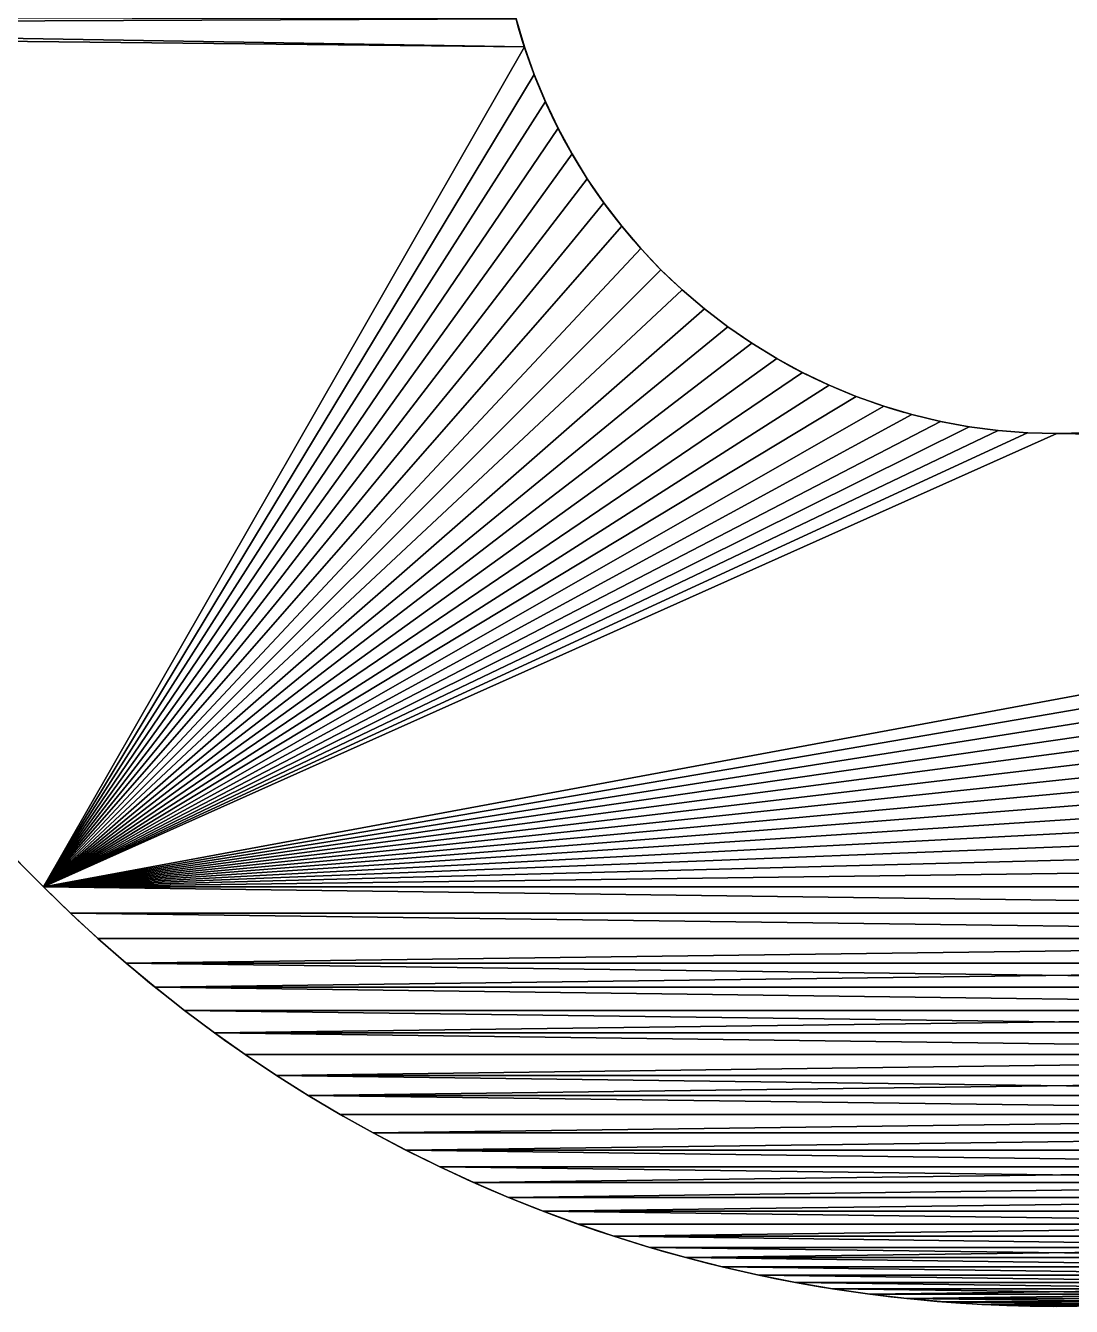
# Model space of a CAD drawing. Header units: millimetres. Extents: x 2854 to 3045, y 1707 to 1839.
# Drawn here: x 2958.469 to 2960.804, y 1801.196 to 1804.058 of the extents above; entities that cross this region are included whole.
import ezdxf

# ---------------------------------------------------------------- set-up
doc = ezdxf.new("R2010")
doc.units = ezdxf.units.MM

# ---------------------------------------------------------------- blocks, each defined once
blk = doc.blocks.new('Espaciador')
for p, q in [((4.2309, 10.5306), (4.2309, 10.5306, 10)), ((6.1809, 10.5306), (6.1809, 10.5306, 10)), ((4.2292, 10.4651), (4.2292, 10.4651, 10)), ((6.1798, 10.4468), (6.1798, 10.4468, 10)), ((6.1765, 10.3631), (6.1765, 10.3631, 10)), ((4.2155, 10.335), (4.2155, 10.335, 10)), ((6.171, 10.2795), (6.171, 10.2795, 10)), ((4.2036, 10.2707), (4.2036, 10.2707, 10)), ((4.1883, 10.207), (4.1883, 10.207, 10)), ((6.1634, 10.1961), (6.1634, 10.1961, 10)), ((4.1697, 10.1443), (4.1697, 10.1443, 10)), ((6.1535, 10.1129), (6.1535, 10.1129, 10)), ((4.1479, 10.0826), (4.1479, 10.0826, 10)), ((4.1228, 10.0221), (4.1228, 10.0221, 10)), ((4.0947, 9.9631), (4.0947, 9.9631, 10)), ((4.0634, 9.9056), (4.0634, 9.9056, 10)), ((4.0292, 9.8498), (4.0292, 9.8498, 10)), ((6.111, 9.8652), (6.111, 9.8652, 10)), ((3.9922, 9.7958), (3.9922, 9.7958, 10)), ((6.0925, 9.7835), (6.0925, 9.7835, 10)), ((3.9523, 9.7439), (3.9523, 9.7439, 10)), ((6.0719, 9.7023), (6.0719, 9.7023, 10)), ((3.9098, 9.6941), (3.9098, 9.6941, 10)), ((3.8648, 9.6467), (3.8648, 9.6467, 10)), ((6.0491, 9.6217), (6.0491, 9.6217, 10)), ((3.8173, 9.6016), (3.8173, 9.6016, 10)), ((6.0243, 9.5417), (6.0243, 9.5417, 10)), ((3.7156, 9.5193), (3.7156, 9.5193, 10)), ((3.6617, 9.4822), (3.6617, 9.4822, 10)), ((3.6059, 9.448), (3.6059, 9.448, 10)), ((5.9974, 9.4624), (5.9974, 9.4624, 10)), ((3.5484, 9.4168), (3.5484, 9.4168, 10)), ((3.4893, 9.3886), (3.4893, 9.3886, 10)), ((3.4289, 9.3636), (3.4289, 9.3636, 10)), ((5.9684, 9.3838), (5.9684, 9.3838, 10)), ((3.3672, 9.3417), (3.3672, 9.3417, 10)), ((5.9373, 9.306), (5.9373, 9.306, 10)), ((5.9043, 9.229), (5.9043, 9.229, 10)), ((5.8692, 9.1529), (5.8692, 9.1529, 10)), ((5.8321, 9.0778), (5.8321, 9.0778, 10)), ((5.7931, 9.0036), (5.7931, 9.0036, 10)), ((5.7522, 8.9306), (5.7522, 8.9306, 10)), ((5.7094, 8.8586), (5.7094, 8.8586, 10)), ((5.6647, 8.7877), (5.6647, 8.7877, 10)), ((5.6181, 8.7181), (5.6181, 8.7181, 10)), ((5.5698, 8.6496), (5.5698, 8.6496, 10)), ((5.5196, 8.5825), (5.5196, 8.5825, 10)), ((5.4678, 8.5167), (5.4678, 8.5167, 10)), ((5.4142, 8.4523), (5.4142, 8.4523, 10)), ((5.359, 8.3893), (5.359, 8.3893, 10)), ((5.3021, 8.3278), (5.3021, 8.3278, 10))]:
    blk.add_line(p, q)
at = {"color": 40, "true_color": 0xffcc32}
for p, q in [((4.2241, 10.3999), (4.2241, 10.3999, 10)), ((6.1415, 10.03), (6.1415, 10.03, 10)), ((6.1273, 9.9474), (6.1273, 9.9474, 10)), ((5.2436, 8.2678), (5.2436, 8.2678, 10))]:
    blk.add_line(p, q, dxfattribs=at)
at = {"color": 250, "true_color": 0x1e1e1e}
for p, q in [((3.7676, 9.5591), (3.7676, 9.5591, 10)), ((5.2436, 8.2678), (3.3345, 6.3586)), ((5.2436, 8.2678, 10), (3.3345, 6.3586, 10))]:
    blk.add_line(p, q, dxfattribs=at)
for centre in [(2.9809, 10.5306), (2.9809, 10.5306, 10)]:
    blk.add_circle(centre, 1.25, dxfattribs=at)
for centre in [(2.9809, 10.5306), (2.9809, 10.5306, 10)]:
    blk.add_arc(centre, 3.2, 315, 135, dxfattribs=at)
mesh = blk.add_polyface(dxfattribs=at)
corners = [(4.2292, 10.596), (4.2825, 13.4539), (4.2309, 10.5306), (5.2436, 8.2678), (4.3585, 13.4188), (4.4337, 13.3818), (4.5078, 13.3428), (4.5809, 13.3018), (4.6529, 13.259), (4.7238, 13.2143), (4.7934, 13.1678), (4.8618, 13.1194), (4.9289, 13.0693), (4.9947, 13.0174), (5.0591, 12.9639), (5.1221, 12.9086), (5.1836, 12.8518), (5.2436, 12.7933), (5.3021, 12.7333), (5.3021, 8.3278), (5.359, 12.6718), (5.4142, 8.4523), (5.4142, 12.6088), (5.4678, 12.5444), (5.4678, 8.5167), (5.5196, 12.4786), (5.5196, 8.5825), (5.5698, 12.4115), (5.5698, 8.6496), (5.6181, 12.3431), (5.6647, 8.7877), (5.6647, 12.2734), (5.7094, 12.2026), (5.7094, 8.8586), (5.7522, 12.1306), (5.7931, 9.0036), (5.7931, 12.0575), (5.8321, 9.0778), (5.8321, 11.9833), (5.8692, 11.9082), (5.8692, 9.1529), (5.9043, 11.8321), (5.9373, 9.306), (5.9373, 11.7551), (5.9684, 9.3838), (5.9684, 11.6773), (5.9974, 11.5987), (6.0243, 9.5417), (6.0243, 11.5194), (6.0491, 11.4394), (6.0491, 9.6217), (6.0719, 11.3588), (6.0719, 9.7023), (6.0925, 11.2776), (6.0925, 9.7835), (6.111, 11.1959), (6.111, 9.8652), (6.1273, 11.1137), (6.1273, 9.9474), (6.1415, 11.0311), (6.1415, 10.03), (6.1535, 10.9482), (6.1634, 10.1961), (6.1634, 10.865), (6.171, 10.7816)]
mesh.append_faces([[corners[k] for k in face] for face in [(0, 1, 2)]], dxfattribs={"vtx0": -1, "vtx1": -1, "color": 250})
mesh.append_faces([[corners[k] for k in face] for face in [(3, 2, 1)]], dxfattribs={"vtx0": -1, "vtx1": -1, "vtx2": -1, "color": 250})
mesh.append_faces([[corners[k] for k in face] for face in [(3, 1, 4), (3, 4, 5), (3, 5, 6), (3, 6, 7), (3, 7, 8), (3, 8, 9), (3, 9, 10), (3, 10, 11), (3, 11, 12), (3, 12, 13), (3, 13, 14), (3, 14, 15), (3, 15, 16), (3, 16, 17), (3, 17, 18), (19, 18, 20), (21, 20, 22), (21, 22, 23), (24, 23, 25), (26, 25, 27), (28, 27, 29), (30, 29, 31), (30, 31, 32), (33, 32, 34), (35, 34, 36), (37, 36, 38), (37, 38, 39), (40, 39, 41), (42, 41, 43), (44, 43, 45), (44, 45, 46), (47, 46, 48), (47, 48, 49), (50, 49, 51), (52, 51, 53), (54, 53, 55), (56, 55, 57), (58, 57, 59), (60, 59, 61), (62, 61, 63), (62, 63, 64)]], dxfattribs={"vtx0": -1, "vtx2": -1, "color": 250})
mesh = blk.add_polyface(dxfattribs=at)
corners = [(4.2309, 10.5306, 10), (5.2436, 8.2678, 10), (4.2825, 13.4539, 10), (4.3585, 13.4188, 10), (4.4337, 13.3818, 10), (4.5078, 13.3428, 10), (4.5809, 13.3018, 10), (4.6529, 13.259, 10), (4.7238, 13.2143, 10), (4.7934, 13.1678, 10), (4.8618, 13.1194, 10), (4.9289, 13.0693, 10), (4.9947, 13.0174, 10), (5.0591, 12.9639, 10), (5.1221, 12.9086, 10), (5.1836, 12.8518, 10), (5.2436, 12.7933, 10), (5.3021, 12.7333, 10), (5.3021, 8.3278, 10), (5.359, 12.6718, 10), (5.4142, 8.4523, 10), (5.4142, 12.6088, 10), (5.4678, 8.5167, 10), (5.4678, 12.5444, 10), (5.5196, 12.4786, 10), (5.5698, 8.6496, 10), (5.5698, 12.4115, 10), (5.6181, 12.3431, 10), (5.6647, 8.7877, 10), (5.6647, 12.2734, 10), (5.7094, 8.8586, 10), (5.7094, 12.2026, 10), (5.7522, 12.1306, 10), (5.7931, 9.0036, 10), (5.7931, 12.0575, 10), (5.8321, 9.0778, 10), (5.8321, 11.9833, 10), (5.8692, 11.9082, 10), (5.9043, 9.229, 10), (5.9043, 11.8321, 10), (5.9373, 9.306, 10), (5.9373, 11.7551, 10), (5.9684, 9.3838, 10), (5.9684, 11.6773, 10), (5.9974, 11.5987, 10), (6.0243, 9.5417, 10), (6.0243, 11.5194, 10), (6.0491, 11.4394, 10), (6.0719, 9.7023, 10), (6.0719, 11.3588, 10), (6.0925, 11.2776, 10), (6.0925, 9.7835, 10), (6.111, 11.1959, 10), (6.111, 9.8652, 10), (6.1273, 11.1137, 10), (6.1273, 9.9474, 10), (6.1415, 11.0311, 10), (6.1535, 10.1129, 10), (6.1535, 10.9482, 10), (6.1634, 10.1961, 10), (6.1634, 10.865, 10), (6.171, 10.7816, 10), (4.2292, 10.596, 10)]
mesh.append_faces([[corners[k] for k in face] for face in [(2, 1, 3), (3, 1, 4), (4, 1, 5), (5, 1, 6), (6, 1, 7), (7, 1, 8), (8, 1, 9), (9, 1, 10), (10, 1, 11), (11, 1, 12), (12, 1, 13), (13, 1, 14), (14, 1, 15), (15, 1, 16), (16, 1, 17), (17, 18, 19), (19, 20, 21), (21, 22, 23), (23, 22, 24), (24, 25, 26), (26, 25, 27), (27, 28, 29), (29, 30, 31), (31, 30, 32), (32, 33, 34), (34, 35, 36), (36, 35, 37), (37, 38, 39), (39, 40, 41), (41, 42, 43), (43, 42, 44), (44, 45, 46), (46, 45, 47), (47, 48, 49), (49, 48, 50), (50, 51, 52), (52, 53, 54), (54, 55, 56), (56, 57, 58), (58, 59, 60), (60, 59, 61)]], dxfattribs={"vtx0": -1, "vtx1": -1, "color": 250})
mesh.append_faces([[corners[k] for k in face] for face in [(0, 1, 2)]], dxfattribs={"vtx0": -1, "vtx1": -1, "vtx2": -1, "color": 250})
mesh.append_faces([[corners[k] for k in face] for face in [(2, 62, 0)]], dxfattribs={"vtx0": -1, "vtx2": -1, "color": 250})
mesh = blk.add_polyface(dxfattribs=at)
corners = [(5.2436, 8.2678), (4.0292, 9.8498), (4.0634, 9.9056), (4.0947, 9.9631), (4.1228, 10.0221), (4.1479, 10.0826), (4.1697, 10.1443), (4.1883, 10.207), (4.2036, 10.2707), (4.2155, 10.335), (4.2241, 10.3999), (4.2292, 10.4651), (4.2309, 10.5306), (5.3021, 12.7333), (5.3021, 8.3278), (5.359, 12.6718), (5.359, 8.3893), (5.4142, 8.4523), (5.4678, 12.5444), (5.4678, 8.5167), (5.5196, 12.4786), (5.5196, 8.5825), (5.5698, 12.4115), (5.5698, 8.6496), (5.6181, 12.3431), (5.6181, 8.7181), (5.6647, 8.7877), (5.7094, 12.2026), (5.7094, 8.8586), (5.7522, 12.1306), (5.7522, 8.9306), (5.7931, 9.0036), (5.7931, 12.0575), (5.8321, 9.0778), (5.8692, 11.9082), (5.8692, 9.1529), (5.9043, 11.8321), (5.9043, 9.229), (5.9373, 9.306), (5.9373, 11.7551), (5.9684, 9.3838), (5.9974, 11.5987), (5.9974, 9.4624), (6.0243, 9.5417), (6.0491, 11.4394), (6.0491, 9.6217), (6.0719, 11.3588), (6.0719, 9.7023), (6.0925, 11.2776), (6.0925, 9.7835), (6.111, 11.1959), (6.111, 9.8652), (6.1273, 11.1137), (6.1273, 9.9474), (6.1415, 11.0311), (6.1415, 10.03), (6.1535, 10.9482), (6.1535, 10.1129), (6.1634, 10.1961), (6.171, 10.7816), (6.171, 10.2795), (6.1765, 10.698), (6.1765, 10.3631), (6.1798, 10.4468), (6.1798, 10.6143), (6.1809, 10.5306)]
mesh.append_faces([[corners[k] for k in face] for face in [(63, 64, 65)]], dxfattribs={"vtx0": -1, "color": 250})
mesh.append_faces([[corners[k] for k in face] for face in [(0, 13, 14), (14, 15, 16), (16, 15, 17), (17, 18, 19), (19, 20, 21), (21, 22, 23), (23, 24, 25), (25, 24, 26), (26, 27, 28), (28, 29, 30), (30, 29, 31), (31, 32, 33), (33, 34, 35), (35, 36, 37), (37, 36, 38), (38, 39, 40), (40, 41, 42), (42, 41, 43), (43, 44, 45), (45, 46, 47), (47, 48, 49), (49, 50, 51), (51, 52, 53), (53, 54, 55), (55, 56, 57), (57, 56, 58), (58, 59, 60), (60, 61, 62), (62, 61, 63)]], dxfattribs={"vtx0": -1, "vtx1": -1, "color": 250})
mesh.append_faces([[corners[k] for k in face] for face in [(0, 1, 2), (0, 2, 3), (0, 3, 4), (0, 4, 5), (0, 5, 6), (0, 6, 7), (0, 7, 8), (0, 8, 9), (0, 9, 10), (0, 10, 11), (0, 11, 12), (60, 59, 61), (63, 61, 64)]], dxfattribs={"vtx0": -1, "vtx2": -1, "color": 250})
mesh = blk.add_polyface(dxfattribs=at)
corners = [(4.0292, 9.8498, 10), (5.2436, 8.2678, 10), (4.0634, 9.9056, 10), (4.0947, 9.9631, 10), (4.1228, 10.0221, 10), (4.1479, 10.0826, 10), (4.1697, 10.1443, 10), (4.1883, 10.207, 10), (4.2036, 10.2707, 10), (4.2155, 10.335, 10), (4.2241, 10.3999, 10), (4.2292, 10.4651, 10), (4.2309, 10.5306, 10), (5.3021, 12.7333, 10), (5.3021, 8.3278, 10), (5.359, 12.6718, 10), (5.359, 8.3893, 10), (5.4142, 8.4523, 10), (5.4142, 12.6088, 10), (5.4678, 8.5167, 10), (5.5196, 12.4786, 10), (5.5196, 8.5825, 10), (5.5698, 8.6496, 10), (5.6181, 12.3431, 10), (5.6181, 8.7181, 10), (5.6647, 8.7877, 10), (5.6647, 12.2734, 10), (5.7094, 8.8586, 10), (5.7522, 12.1306, 10), (5.7522, 8.9306, 10), (5.7931, 9.0036, 10), (5.7931, 12.0575, 10), (5.8321, 9.0778, 10), (5.8692, 11.9082, 10), (5.8692, 9.1529, 10), (5.9043, 9.229, 10), (5.9043, 11.8321, 10), (5.9373, 9.306, 10), (5.9373, 11.7551, 10), (5.9684, 9.3838, 10), (5.9974, 11.5987, 10), (5.9974, 9.4624, 10), (6.0243, 9.5417, 10), (6.0491, 11.4394, 10), (6.0491, 9.6217, 10), (6.0719, 9.7023, 10), (6.0925, 11.2776, 10), (6.0925, 9.7835, 10), (6.111, 11.1959, 10), (6.111, 9.8652, 10), (6.1273, 11.1137, 10), (6.1273, 9.9474, 10), (6.1415, 11.0311, 10), (6.1415, 10.03, 10), (6.1535, 10.1129, 10), (6.1535, 10.9482, 10), (6.1634, 10.1961, 10), (6.171, 10.7816, 10), (6.171, 10.2795, 10), (6.1765, 10.698, 10), (6.1765, 10.3631, 10), (6.1798, 10.4468, 10), (6.1798, 10.6143, 10), (6.1809, 10.5306, 10)]
mesh.append_faces([[corners[k] for k in face] for face in [(62, 61, 63)]], dxfattribs={"vtx0": -1, "color": 250})
mesh.append_faces([[corners[k] for k in face] for face in [(0, 1, 2), (2, 1, 3), (3, 1, 4), (4, 1, 5), (5, 1, 6), (6, 1, 7), (7, 1, 8), (8, 1, 9), (9, 1, 10), (10, 1, 11), (11, 1, 12), (57, 58, 59), (59, 61, 62)]], dxfattribs={"vtx0": -1, "vtx1": -1, "color": 250})
mesh.append_faces([[corners[k] for k in face] for face in [(13, 1, 14), (15, 14, 16), (15, 16, 17), (18, 17, 19), (20, 19, 21), (20, 21, 22), (23, 22, 24), (23, 24, 25), (26, 25, 27), (28, 27, 29), (28, 29, 30), (31, 30, 32), (33, 32, 34), (33, 34, 35), (36, 35, 37), (38, 37, 39), (40, 39, 41), (40, 41, 42), (43, 42, 44), (43, 44, 45), (46, 45, 47), (48, 47, 49), (50, 49, 51), (52, 51, 53), (52, 53, 54), (55, 54, 56), (57, 56, 58), (59, 58, 60), (59, 60, 61)]], dxfattribs={"vtx0": -1, "vtx2": -1, "color": 250})
mesh = blk.add_polyface(dxfattribs=at)
corners = [(4.2292, 10.596, 10), (4.2309, 10.5306), (4.2309, 10.5306, 10), (4.2292, 10.596)]
mesh.append_faces([[corners[k] for k in face] for face in [(0, 1, 2), (1, 0, 3)]], dxfattribs={"vtx0": -1, "color": 250})
mesh = blk.add_polyface(dxfattribs=at)
corners = [(6.1798, 10.6143), (6.1809, 10.5306, 10), (6.1809, 10.5306), (6.1798, 10.6143, 10)]
mesh.append_faces([[corners[k] for k in face] for face in [(0, 1, 2), (1, 0, 3)]], dxfattribs={"vtx0": -1, "color": 250})
mesh = blk.add_polyface(dxfattribs=at)
corners = [(4.2309, 10.5306, 10), (4.2292, 10.4651), (4.2292, 10.4651, 10), (4.2309, 10.5306)]
mesh.append_faces([[corners[k] for k in face] for face in [(0, 1, 2), (1, 0, 3)]], dxfattribs={"vtx0": -1, "color": 250})
mesh = blk.add_polyface(dxfattribs=at)
corners = [(6.1809, 10.5306), (6.1798, 10.4468, 10), (6.1798, 10.4468), (6.1809, 10.5306, 10)]
mesh.append_faces([[corners[k] for k in face] for face in [(0, 1, 2), (1, 0, 3)]], dxfattribs={"vtx0": -1, "color": 250})
mesh = blk.add_polyface(dxfattribs=at)
corners = [(4.2292, 10.4651, 10), (4.2241, 10.3999), (4.2241, 10.3999, 10), (4.2292, 10.4651)]
mesh.append_faces([[corners[k] for k in face] for face in [(0, 1, 2), (1, 0, 3)]], dxfattribs={"vtx0": -1, "color": 250})
mesh = blk.add_polyface(dxfattribs=at)
corners = [(6.1798, 10.4468), (6.1765, 10.3631, 10), (6.1765, 10.3631), (6.1798, 10.4468, 10)]
mesh.append_faces([[corners[k] for k in face] for face in [(0, 1, 2), (1, 0, 3)]], dxfattribs={"vtx0": -1, "color": 250})
mesh = blk.add_polyface(dxfattribs=at)
corners = [(4.2241, 10.3999, 10), (4.2155, 10.335), (4.2155, 10.335, 10), (4.2241, 10.3999)]
mesh.append_faces([[corners[k] for k in face] for face in [(0, 1, 2), (1, 0, 3)]], dxfattribs={"vtx0": -1, "color": 250})
mesh = blk.add_polyface(dxfattribs=at)
corners = [(6.1765, 10.3631), (6.171, 10.2795, 10), (6.171, 10.2795), (6.1765, 10.3631, 10)]
mesh.append_faces([[corners[k] for k in face] for face in [(0, 1, 2), (1, 0, 3)]], dxfattribs={"vtx0": -1, "color": 250})
mesh = blk.add_polyface(dxfattribs=at)
corners = [(4.2155, 10.335, 10), (4.2036, 10.2707), (4.2036, 10.2707, 10), (4.2155, 10.335)]
mesh.append_faces([[corners[k] for k in face] for face in [(0, 1, 2), (1, 0, 3)]], dxfattribs={"vtx0": -1, "color": 250})
mesh = blk.add_polyface(dxfattribs=at)
corners = [(6.171, 10.2795), (6.1634, 10.1961, 10), (6.1634, 10.1961), (6.171, 10.2795, 10)]
mesh.append_faces([[corners[k] for k in face] for face in [(0, 1, 2), (1, 0, 3)]], dxfattribs={"vtx0": -1, "color": 250})
mesh = blk.add_polyface(dxfattribs=at)
corners = [(4.2036, 10.2707, 10), (4.1883, 10.207), (4.1883, 10.207, 10), (4.2036, 10.2707)]
mesh.append_faces([[corners[k] for k in face] for face in [(0, 1, 2), (1, 0, 3)]], dxfattribs={"vtx0": -1, "color": 250})
mesh = blk.add_polyface(dxfattribs=at)
corners = [(4.1883, 10.207, 10), (4.1697, 10.1443), (4.1697, 10.1443, 10), (4.1883, 10.207)]
mesh.append_faces([[corners[k] for k in face] for face in [(0, 1, 2), (1, 0, 3)]], dxfattribs={"vtx0": -1, "color": 250})
mesh = blk.add_polyface(dxfattribs=at)
corners = [(6.1634, 10.1961), (6.1535, 10.1129, 10), (6.1535, 10.1129), (6.1634, 10.1961, 10)]
mesh.append_faces([[corners[k] for k in face] for face in [(0, 1, 2), (1, 0, 3)]], dxfattribs={"vtx0": -1, "color": 250})
mesh = blk.add_polyface(dxfattribs=at)
corners = [(4.1697, 10.1443, 10), (4.1479, 10.0826), (4.1479, 10.0826, 10), (4.1697, 10.1443)]
mesh.append_faces([[corners[k] for k in face] for face in [(0, 1, 2), (1, 0, 3)]], dxfattribs={"vtx0": -1, "color": 250})
mesh = blk.add_polyface(dxfattribs=at)
corners = [(6.1535, 10.1129), (6.1415, 10.03, 10), (6.1415, 10.03), (6.1535, 10.1129, 10)]
mesh.append_faces([[corners[k] for k in face] for face in [(0, 1, 2), (1, 0, 3)]], dxfattribs={"vtx0": -1, "color": 250})
mesh = blk.add_polyface(dxfattribs=at)
corners = [(4.1479, 10.0826, 10), (4.1228, 10.0221), (4.1228, 10.0221, 10), (4.1479, 10.0826)]
mesh.append_faces([[corners[k] for k in face] for face in [(0, 1, 2), (1, 0, 3)]], dxfattribs={"vtx0": -1, "color": 250})
mesh = blk.add_polyface(dxfattribs=at)
corners = [(4.1228, 10.0221, 10), (4.0947, 9.9631), (4.0947, 9.9631, 10), (4.1228, 10.0221)]
mesh.append_faces([[corners[k] for k in face] for face in [(0, 1, 2), (1, 0, 3)]], dxfattribs={"vtx0": -1, "color": 250})
mesh = blk.add_polyface(dxfattribs=at)
corners = [(6.1415, 10.03), (6.1273, 9.9474, 10), (6.1273, 9.9474), (6.1415, 10.03, 10)]
mesh.append_faces([[corners[k] for k in face] for face in [(0, 1, 2), (1, 0, 3)]], dxfattribs={"vtx0": -1, "color": 250})
mesh = blk.add_polyface(dxfattribs=at)
corners = [(4.0947, 9.9631, 10), (4.0634, 9.9056), (4.0634, 9.9056, 10), (4.0947, 9.9631)]
mesh.append_faces([[corners[k] for k in face] for face in [(0, 1, 2), (1, 0, 3)]], dxfattribs={"vtx0": -1, "color": 250})
mesh = blk.add_polyface(dxfattribs=at)
corners = [(6.1273, 9.9474), (6.111, 9.8652, 10), (6.111, 9.8652), (6.1273, 9.9474, 10)]
mesh.append_faces([[corners[k] for k in face] for face in [(0, 1, 2), (1, 0, 3)]], dxfattribs={"vtx0": -1, "color": 250})
mesh = blk.add_polyface(dxfattribs=at)
corners = [(4.0634, 9.9056, 10), (4.0292, 9.8498), (4.0292, 9.8498, 10), (4.0634, 9.9056)]
mesh.append_faces([[corners[k] for k in face] for face in [(0, 1, 2), (1, 0, 3)]], dxfattribs={"vtx0": -1, "color": 250})
mesh = blk.add_polyface(dxfattribs=at)
corners = [(3.0476, 5.8573), (3.0463, 9.2823), (3.1116, 9.2874), (3.0543, 5.8818), (3.0615, 5.9062), (3.0693, 5.9304), (3.0777, 5.9544), (3.0866, 5.9782), (3.096, 6.0018), (3.106, 6.0251), (3.1165, 6.0482), (3.1764, 9.2959), (3.1276, 6.0711), (3.1392, 6.0937), (3.1513, 6.1161), (3.1639, 6.1381), (3.177, 6.1599), (3.2408, 9.3079), (3.1907, 6.1813), (3.2048, 6.2025), (3.2194, 6.2233), (3.2345, 6.2437), (3.25, 6.2638), (3.3044, 9.3231), (3.266, 6.2835), (3.2825, 6.3029), (3.2994, 6.3219), (3.3167, 6.3405), (3.3672, 9.3417), (3.3345, 6.3586), (5.2436, 8.2678), (3.4289, 9.3636), (3.4893, 9.3886), (3.5484, 9.4168), (3.6059, 9.448), (3.6617, 9.4822), (3.7156, 9.5193), (3.7676, 9.5591), (3.8173, 9.6016), (3.8648, 9.6467), (3.9098, 9.6941), (3.9523, 9.7439), (3.9922, 9.7958), (4.0292, 9.8498)]
mesh.append_faces([[corners[k] for k in face] for face in [(0, 2, 3), (3, 2, 4), (4, 2, 5), (5, 2, 6), (6, 2, 7), (7, 2, 8), (8, 2, 9), (9, 2, 10), (10, 11, 12), (12, 11, 13), (13, 11, 14), (14, 11, 15), (15, 11, 16), (16, 17, 18), (18, 17, 19), (19, 17, 20), (20, 17, 21), (21, 17, 22), (22, 23, 24), (24, 23, 25), (25, 23, 26), (26, 23, 27), (27, 28, 29), (29, 28, 30)]], dxfattribs={"vtx0": -1, "vtx1": -1, "color": 250})
mesh.append_faces([[corners[k] for k in face] for face in [(0, 1, 2), (10, 2, 11), (16, 11, 17), (22, 17, 23), (27, 23, 28), (30, 28, 31), (30, 31, 32), (30, 32, 33), (30, 33, 34), (30, 34, 35), (30, 35, 36), (30, 36, 37), (30, 37, 38), (30, 38, 39), (30, 39, 40), (30, 40, 41), (30, 41, 42), (30, 42, 43)]], dxfattribs={"vtx0": -1, "vtx2": -1, "color": 250})
mesh = blk.add_polyface(dxfattribs=at)
corners = [(3.0463, 9.2823, 10), (3.0476, 5.8573, 10), (3.1116, 9.2874, 10), (3.0543, 5.8818, 10), (3.0615, 5.9062, 10), (3.0693, 5.9304, 10), (3.0777, 5.9544, 10), (3.0866, 5.9782, 10), (3.096, 6.0018, 10), (3.106, 6.0251, 10), (3.1165, 6.0482, 10), (3.1764, 9.2959, 10), (3.1276, 6.0711, 10), (3.1392, 6.0937, 10), (3.1513, 6.1161, 10), (3.1639, 6.1381, 10), (3.177, 6.1599, 10), (3.2408, 9.3079, 10), (3.1907, 6.1813, 10), (3.2048, 6.2025, 10), (3.2194, 6.2233, 10), (3.2345, 6.2437, 10), (3.25, 6.2638, 10), (3.3044, 9.3231, 10), (3.266, 6.2835, 10), (3.2825, 6.3029, 10), (3.2994, 6.3219, 10), (3.3167, 6.3405, 10), (3.3672, 9.3417, 10), (3.3345, 6.3586, 10), (5.2436, 8.2678, 10), (3.4289, 9.3636, 10), (3.4893, 9.3886, 10), (3.5484, 9.4168, 10), (3.6059, 9.448, 10), (3.6617, 9.4822, 10), (3.7156, 9.5193, 10), (3.7676, 9.5591, 10), (3.8173, 9.6016, 10), (3.8648, 9.6467, 10), (3.9098, 9.6941, 10), (3.9523, 9.7439, 10), (3.9922, 9.7958, 10), (4.0292, 9.8498, 10)]
mesh.append_faces([[corners[k] for k in face] for face in [(0, 1, 2), (2, 10, 11), (11, 16, 17), (17, 22, 23), (23, 27, 28), (28, 30, 31), (31, 30, 32), (32, 30, 33), (33, 30, 34), (34, 30, 35), (35, 30, 36), (36, 30, 37), (37, 30, 38), (38, 30, 39), (39, 30, 40), (40, 30, 41), (41, 30, 42), (42, 30, 43)]], dxfattribs={"vtx0": -1, "vtx1": -1, "color": 250})
mesh.append_faces([[corners[k] for k in face] for face in [(2, 1, 3), (2, 3, 4), (2, 4, 5), (2, 5, 6), (2, 6, 7), (2, 7, 8), (2, 8, 9), (2, 9, 10), (11, 10, 12), (11, 12, 13), (11, 13, 14), (11, 14, 15), (11, 15, 16), (17, 16, 18), (17, 18, 19), (17, 19, 20), (17, 20, 21), (17, 21, 22), (23, 22, 24), (23, 24, 25), (23, 25, 26), (23, 26, 27), (28, 27, 29), (28, 29, 30)]], dxfattribs={"vtx0": -1, "vtx2": -1, "color": 250})
mesh = blk.add_polyface(dxfattribs=at)
corners = [(4.0292, 9.8498, 10), (3.9922, 9.7958), (3.9922, 9.7958, 10), (4.0292, 9.8498)]
mesh.append_faces([[corners[k] for k in face] for face in [(0, 1, 2), (1, 0, 3)]], dxfattribs={"vtx0": -1, "color": 250})
mesh = blk.add_polyface(dxfattribs=at)
corners = [(6.111, 9.8652), (6.0925, 9.7835, 10), (6.0925, 9.7835), (6.111, 9.8652, 10)]
mesh.append_faces([[corners[k] for k in face] for face in [(0, 1, 2), (1, 0, 3)]], dxfattribs={"vtx0": -1, "color": 250})
mesh = blk.add_polyface(dxfattribs=at)
corners = [(3.9922, 9.7958, 10), (3.9523, 9.7439), (3.9523, 9.7439, 10), (3.9922, 9.7958)]
mesh.append_faces([[corners[k] for k in face] for face in [(0, 1, 2), (1, 0, 3)]], dxfattribs={"vtx0": -1, "color": 250})
mesh = blk.add_polyface(dxfattribs=at)
corners = [(6.0925, 9.7835), (6.0719, 9.7023, 10), (6.0719, 9.7023), (6.0925, 9.7835, 10)]
mesh.append_faces([[corners[k] for k in face] for face in [(0, 1, 2), (1, 0, 3)]], dxfattribs={"vtx0": -1, "color": 250})
mesh = blk.add_polyface(dxfattribs=at)
corners = [(3.9523, 9.7439, 10), (3.9098, 9.6941), (3.9098, 9.6941, 10), (3.9523, 9.7439)]
mesh.append_faces([[corners[k] for k in face] for face in [(0, 1, 2), (1, 0, 3)]], dxfattribs={"vtx0": -1, "color": 250})
mesh = blk.add_polyface(dxfattribs=at)
corners = [(6.0719, 9.7023), (6.0491, 9.6217, 10), (6.0491, 9.6217), (6.0719, 9.7023, 10)]
mesh.append_faces([[corners[k] for k in face] for face in [(0, 1, 2), (1, 0, 3)]], dxfattribs={"vtx0": -1, "color": 250})
mesh = blk.add_polyface(dxfattribs=at)
corners = [(3.9098, 9.6941, 10), (3.8648, 9.6467), (3.8648, 9.6467, 10), (3.9098, 9.6941)]
mesh.append_faces([[corners[k] for k in face] for face in [(0, 1, 2), (1, 0, 3)]], dxfattribs={"vtx0": -1, "color": 250})
mesh = blk.add_polyface(dxfattribs=at)
corners = [(3.8173, 9.6016, 10), (3.8648, 9.6467), (3.8173, 9.6016), (3.8648, 9.6467, 10)]
mesh.append_faces([[corners[k] for k in face] for face in [(0, 1, 2), (1, 0, 3)]], dxfattribs={"vtx0": -1, "color": 250})
mesh = blk.add_polyface(dxfattribs=at)
corners = [(6.0491, 9.6217), (6.0243, 9.5417, 10), (6.0243, 9.5417), (6.0491, 9.6217, 10)]
mesh.append_faces([[corners[k] for k in face] for face in [(0, 1, 2), (1, 0, 3)]], dxfattribs={"vtx0": -1, "color": 250})
mesh = blk.add_polyface(dxfattribs=at)
corners = [(3.7676, 9.5591, 10), (3.8173, 9.6016), (3.7676, 9.5591), (3.8173, 9.6016, 10)]
mesh.append_faces([[corners[k] for k in face] for face in [(0, 1, 2), (1, 0, 3)]], dxfattribs={"vtx0": -1, "color": 250})
mesh = blk.add_polyface(dxfattribs=at)
corners = [(3.7156, 9.5193, 10), (3.7676, 9.5591), (3.7156, 9.5193), (3.7676, 9.5591, 10)]
mesh.append_faces([[corners[k] for k in face] for face in [(0, 1, 2), (1, 0, 3)]], dxfattribs={"vtx0": -1, "color": 250})
mesh = blk.add_polyface(dxfattribs=at)
corners = [(6.0243, 9.5417), (5.9974, 9.4624, 10), (5.9974, 9.4624), (6.0243, 9.5417, 10)]
mesh.append_faces([[corners[k] for k in face] for face in [(0, 1, 2), (1, 0, 3)]], dxfattribs={"vtx0": -1, "color": 250})
mesh = blk.add_polyface(dxfattribs=at)
corners = [(3.6617, 9.4822, 10), (3.7156, 9.5193), (3.6617, 9.4822), (3.7156, 9.5193, 10)]
mesh.append_faces([[corners[k] for k in face] for face in [(0, 1, 2), (1, 0, 3)]], dxfattribs={"vtx0": -1, "color": 250})
mesh = blk.add_polyface(dxfattribs=at)
corners = [(3.6059, 9.448, 10), (3.6617, 9.4822), (3.6059, 9.448), (3.6617, 9.4822, 10)]
mesh.append_faces([[corners[k] for k in face] for face in [(0, 1, 2), (1, 0, 3)]], dxfattribs={"vtx0": -1, "color": 250})
mesh = blk.add_polyface(dxfattribs=at)
corners = [(3.5484, 9.4168, 10), (3.6059, 9.448), (3.5484, 9.4168), (3.6059, 9.448, 10)]
mesh.append_faces([[corners[k] for k in face] for face in [(0, 1, 2), (1, 0, 3)]], dxfattribs={"vtx0": -1, "color": 250})
mesh = blk.add_polyface(dxfattribs=at)
corners = [(5.9974, 9.4624), (5.9684, 9.3838, 10), (5.9684, 9.3838), (5.9974, 9.4624, 10)]
mesh.append_faces([[corners[k] for k in face] for face in [(0, 1, 2), (1, 0, 3)]], dxfattribs={"vtx0": -1, "color": 250})
mesh = blk.add_polyface(dxfattribs=at)
corners = [(3.4893, 9.3886, 10), (3.5484, 9.4168), (3.4893, 9.3886), (3.5484, 9.4168, 10)]
mesh.append_faces([[corners[k] for k in face] for face in [(0, 1, 2), (1, 0, 3)]], dxfattribs={"vtx0": -1, "color": 250})
mesh = blk.add_polyface(dxfattribs=at)
corners = [(3.4289, 9.3636, 10), (3.4893, 9.3886), (3.4289, 9.3636), (3.4893, 9.3886, 10)]
mesh.append_faces([[corners[k] for k in face] for face in [(0, 1, 2), (1, 0, 3)]], dxfattribs={"vtx0": -1, "color": 250})
mesh = blk.add_polyface(dxfattribs=at)
corners = [(3.3672, 9.3417, 10), (3.4289, 9.3636), (3.3672, 9.3417), (3.4289, 9.3636, 10)]
mesh.append_faces([[corners[k] for k in face] for face in [(0, 1, 2), (1, 0, 3)]], dxfattribs={"vtx0": -1, "color": 250})
mesh = blk.add_polyface(dxfattribs=at)
corners = [(5.9684, 9.3838), (5.9373, 9.306, 10), (5.9373, 9.306), (5.9684, 9.3838, 10)]
mesh.append_faces([[corners[k] for k in face] for face in [(0, 1, 2), (1, 0, 3)]], dxfattribs={"vtx0": -1, "color": 250})
mesh = blk.add_polyface(dxfattribs=at)
corners = [(3.3044, 9.3231, 10), (3.3672, 9.3417), (3.3044, 9.3231), (3.3672, 9.3417, 10)]
mesh.append_faces([[corners[k] for k in face] for face in [(0, 1, 2), (1, 0, 3)]], dxfattribs={"vtx0": -1, "color": 250})
mesh = blk.add_polyface(dxfattribs=at)
corners = [(5.9373, 9.306), (5.9043, 9.229, 10), (5.9043, 9.229), (5.9373, 9.306, 10)]
mesh.append_faces([[corners[k] for k in face] for face in [(0, 1, 2), (1, 0, 3)]], dxfattribs={"vtx0": -1, "color": 250})
mesh = blk.add_polyface(dxfattribs=at)
corners = [(5.9043, 9.229), (5.8692, 9.1529, 10), (5.8692, 9.1529), (5.9043, 9.229, 10)]
mesh.append_faces([[corners[k] for k in face] for face in [(0, 1, 2), (1, 0, 3)]], dxfattribs={"vtx0": -1, "color": 250})
mesh = blk.add_polyface(dxfattribs=at)
corners = [(5.8692, 9.1529), (5.8321, 9.0778, 10), (5.8321, 9.0778), (5.8692, 9.1529, 10)]
mesh.append_faces([[corners[k] for k in face] for face in [(0, 1, 2), (1, 0, 3)]], dxfattribs={"vtx0": -1, "color": 250})
mesh = blk.add_polyface(dxfattribs=at)
corners = [(5.8321, 9.0778), (5.7931, 9.0036, 10), (5.7931, 9.0036), (5.8321, 9.0778, 10)]
mesh.append_faces([[corners[k] for k in face] for face in [(0, 1, 2), (1, 0, 3)]], dxfattribs={"vtx0": -1, "color": 250})
mesh = blk.add_polyface(dxfattribs=at)
corners = [(5.7931, 9.0036), (5.7522, 8.9306, 10), (5.7522, 8.9306), (5.7931, 9.0036, 10)]
mesh.append_faces([[corners[k] for k in face] for face in [(0, 1, 2), (1, 0, 3)]], dxfattribs={"vtx0": -1, "color": 250})
mesh = blk.add_polyface(dxfattribs=at)
corners = [(5.7522, 8.9306), (5.7094, 8.8586, 10), (5.7094, 8.8586), (5.7522, 8.9306, 10)]
mesh.append_faces([[corners[k] for k in face] for face in [(0, 1, 2), (1, 0, 3)]], dxfattribs={"vtx0": -1, "color": 250})
mesh = blk.add_polyface(dxfattribs=at)
corners = [(5.7094, 8.8586), (5.6647, 8.7877, 10), (5.6647, 8.7877), (5.7094, 8.8586, 10)]
mesh.append_faces([[corners[k] for k in face] for face in [(0, 1, 2), (1, 0, 3)]], dxfattribs={"vtx0": -1, "color": 250})
mesh = blk.add_polyface(dxfattribs=at)
corners = [(5.6647, 8.7877), (5.6181, 8.7181, 10), (5.6181, 8.7181), (5.6647, 8.7877, 10)]
mesh.append_faces([[corners[k] for k in face] for face in [(0, 1, 2), (1, 0, 3)]], dxfattribs={"vtx0": -1, "color": 250})
mesh = blk.add_polyface(dxfattribs=at)
corners = [(5.6181, 8.7181), (5.5698, 8.6496, 10), (5.5698, 8.6496), (5.6181, 8.7181, 10)]
mesh.append_faces([[corners[k] for k in face] for face in [(0, 1, 2), (1, 0, 3)]], dxfattribs={"vtx0": -1, "color": 250})
mesh = blk.add_polyface(dxfattribs=at)
corners = [(5.5698, 8.6496), (5.5196, 8.5825, 10), (5.5196, 8.5825), (5.5698, 8.6496, 10)]
mesh.append_faces([[corners[k] for k in face] for face in [(0, 1, 2), (1, 0, 3)]], dxfattribs={"vtx0": -1, "color": 250})
mesh = blk.add_polyface(dxfattribs=at)
corners = [(5.5196, 8.5825), (5.4678, 8.5167, 10), (5.4678, 8.5167), (5.5196, 8.5825, 10)]
mesh.append_faces([[corners[k] for k in face] for face in [(0, 1, 2), (1, 0, 3)]], dxfattribs={"vtx0": -1, "color": 250})
mesh = blk.add_polyface(dxfattribs=at)
corners = [(5.4678, 8.5167), (5.4142, 8.4523, 10), (5.4142, 8.4523), (5.4678, 8.5167, 10)]
mesh.append_faces([[corners[k] for k in face] for face in [(0, 1, 2), (1, 0, 3)]], dxfattribs={"vtx0": -1, "color": 250})
mesh = blk.add_polyface(dxfattribs=at)
corners = [(5.4142, 8.4523), (5.359, 8.3893, 10), (5.359, 8.3893), (5.4142, 8.4523, 10)]
mesh.append_faces([[corners[k] for k in face] for face in [(0, 1, 2), (1, 0, 3)]], dxfattribs={"vtx0": -1, "color": 250})
mesh = blk.add_polyface(dxfattribs=at)
corners = [(5.359, 8.3893), (5.3021, 8.3278, 10), (5.3021, 8.3278), (5.359, 8.3893, 10)]
mesh.append_faces([[corners[k] for k in face] for face in [(0, 1, 2), (1, 0, 3)]], dxfattribs={"vtx0": -1, "color": 250})
mesh = blk.add_polyface(dxfattribs=at)
corners = [(5.3021, 8.3278), (5.2436, 8.2678, 10), (5.2436, 8.2678), (5.3021, 8.3278, 10)]
mesh.append_faces([[corners[k] for k in face] for face in [(0, 1, 2), (1, 0, 3)]], dxfattribs={"vtx0": -1, "color": 250})
mesh = blk.add_polyface(dxfattribs=at)
corners = [(5.2436, 8.2678), (3.3345, 6.3586, 10), (3.3345, 6.3586), (5.2436, 8.2678, 10)]
mesh.append_faces([[corners[k] for k in face] for face in [(0, 1, 2), (1, 0, 3)]], dxfattribs={"vtx0": -1, "color": 250})

msp = doc.modelspace()

# ---------------------------------------------------------------- block references
at = {"color": 40, "true_color": 0xf8d731, "rotation": 270}
msp.add_blockref('Espaciador', (2950.2412, 1807.3772, 0.0005), dxfattribs=at)

doc.saveas('drawing.dxf')
